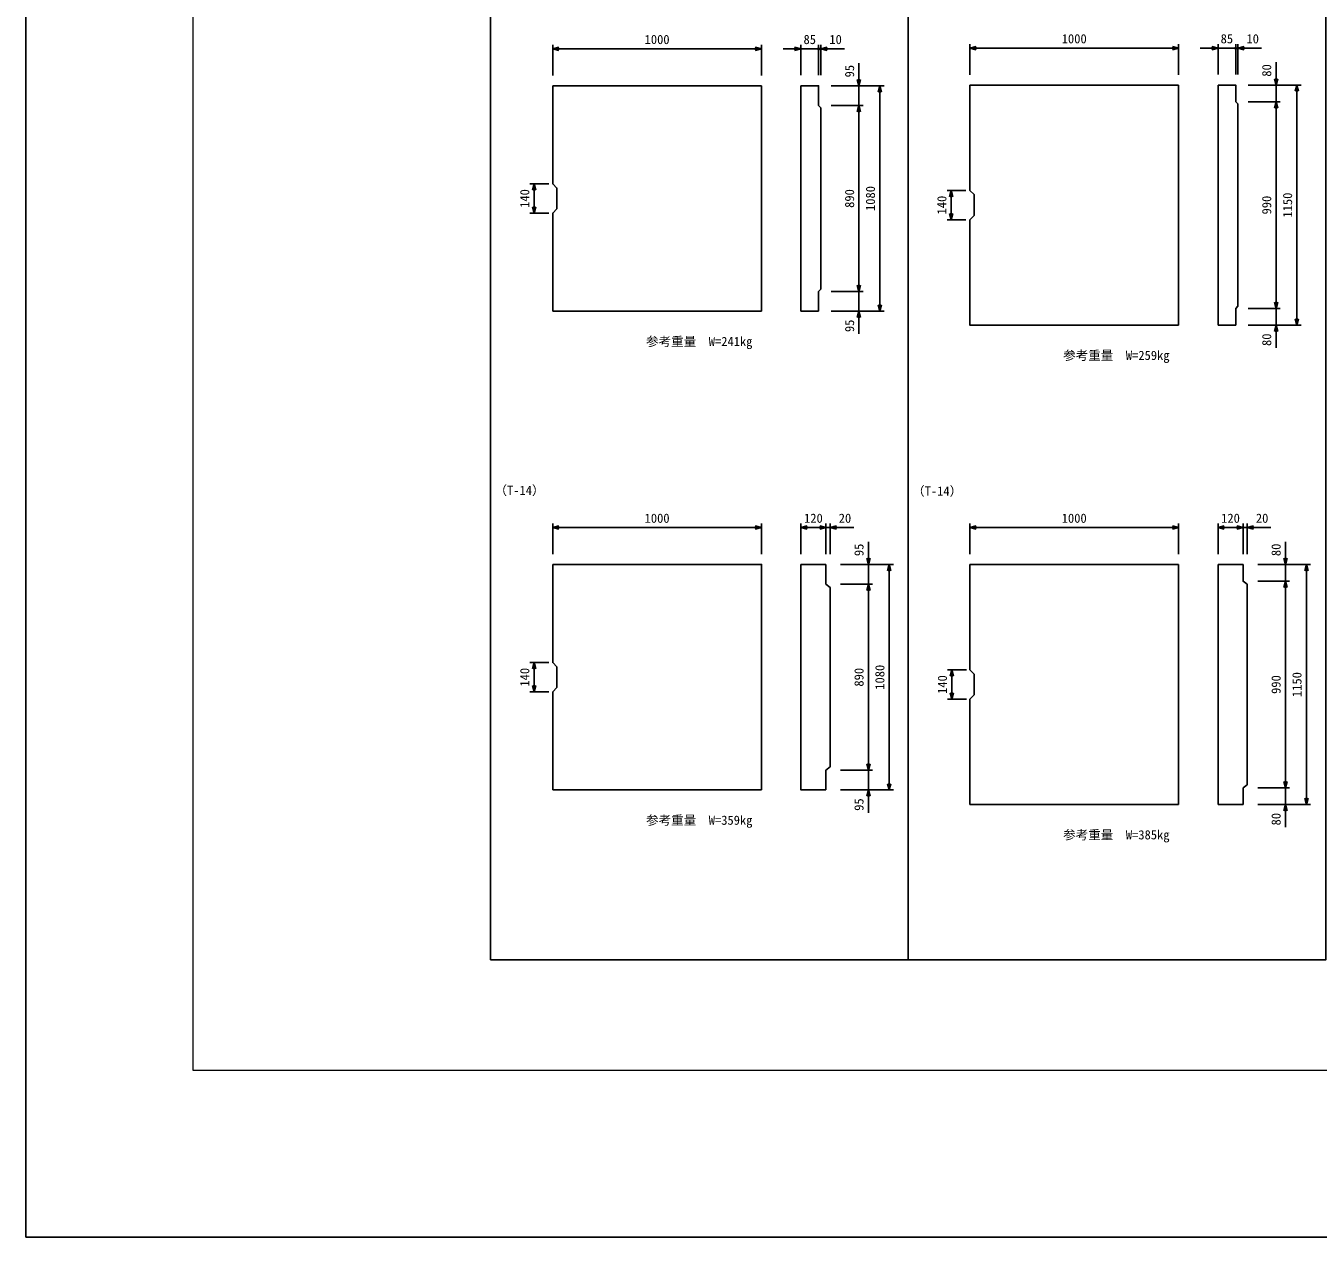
# Model space of a CAD drawing. Units: millimetres, scale not verified. Extents: x -33600 to 33600, y -11880 to 11880.
# Drawn here: x -33600 to -27411, y -11880 to -6078 of the extents above; entities that cross this region are included whole.
import ezdxf
from ezdxf.enums import TextEntityAlignment as Align

# ---------------------------------------------------------------- set-up
doc = ezdxf.new("R2010")
doc.units = ezdxf.units.MM
doc.header["$LTSCALE"] = 40
for name, color, linetype, lineweight in [('0-0_DIM', 7, 'Continuous', 25), ('0-1_Defpoints', 5, 'Continuous', 25), ('0-2_HATCH', 6, 'Continuous', 25), ('0-7_TXT', 7, 'Continuous', 25), ('0-8_WAKU', 3, 'Continuous', 13)]:
    doc.layers.add(name, color=color, linetype=linetype, lineweight=lineweight)
doc.styles.add('ＭＳ ゴシック', font='')
doc.styles.get('ＭＳ ゴシック').set_extended_font_data('MS Gothic')

msp = doc.modelspace()

# ---------------------------------------------------------------- linework, layer by layer
at = {"layer": '0-0_DIM'}
for p, q in [((-31076.89, -6168.19), (-31076.89, -6315.32)), ((-31076.89, -6188.19), (-30076.89, -6188.19)), ((-30076.89, -6168.19), (-30076.89, -6315.32)), ((-29888.3, -6188.19), (-29973.3, -6188.19)), ((-29888.3, -6168.19), (-29888.3, -6314.6)), ((-29888.3, -6188.19), (-29803.3, -6188.19)), ((-29803.3, -6168.19), (-29803.3, -6314.6)), ((-29803.3, -6188.19), (-29793.3, -6188.19)), ((-29793.3, -6168.19), (-29793.3, -6314.6)), ((-29679.77, -6188.19), (-29793.3, -6188.19)), ((-29079.36, -6164.77), (-29079.36, -6311.9)), ((-29079.36, -6184.77), (-28079.36, -6184.77)), ((-28079.36, -6164.77), (-28079.36, -6311.9)), ((-27890.76, -6184.77), (-27975.76, -6184.77)), ((-27890.76, -6164.77), (-27890.76, -6311.17)), ((-27890.76, -6184.77), (-27805.76, -6184.77)), ((-27805.76, -6164.77), (-27805.76, -6311.17)), ((-27805.76, -6184.77), (-27795.76, -6184.77)), ((-27795.76, -6164.77), (-27795.76, -6311.17)), ((-27682.24, -6184.77), (-27795.76, -6184.77)), ((-29610.22, -6255.87), (-29610.22, -6364.72)), ((-27612.69, -6252.45), (-27612.69, -6361.3)), ((-29490.22, -6364.72), (-29743.3, -6364.72)), ((-29610.22, -6459.72), (-29610.22, -6364.72)), ((-29510.22, -7444.72), (-29510.22, -6364.72)), ((-27492.69, -6361.3), (-27745.76, -6361.3)), ((-27612.69, -6441.3), (-27612.69, -6361.3)), ((-27512.69, -7511.3), (-27512.69, -6361.3)), ((-29590.22, -6459.72), (-29743.3, -6459.72)), ((-29610.22, -7349.72), (-29610.22, -6459.72)), ((-27592.69, -6441.3), (-27745.76, -6441.3)), ((-27612.69, -7431.3), (-27612.69, -6441.3)), ((-31185.89, -6834.72), (-31095.89, -6834.72)), ((-31165.89, -6834.72), (-31165.89, -6974.72)), ((-29188.36, -6866.3), (-29098.36, -6866.3)), ((-29168.36, -6866.3), (-29168.36, -7006.3)), ((-31185.89, -6974.72), (-31095.89, -6974.72)), ((-29188.36, -7006.3), (-29098.36, -7006.3)), ((-29590.22, -7349.72), (-29743.3, -7349.72)), ((-29610.22, -7349.72), (-29610.22, -7444.72)), ((-29490.22, -7444.72), (-29743.3, -7444.72)), ((-29610.22, -7553.57), (-29610.22, -7444.72)), ((-27592.69, -7431.3), (-27745.76, -7431.3)), ((-27612.69, -7431.3), (-27612.69, -7511.3)), ((-27492.69, -7511.3), (-27745.76, -7511.3)), ((-27612.69, -7620.15), (-27612.69, -7511.3)), ((-31076.89, -8461.35), (-31076.89, -8608.48)), ((-30076.89, -8461.35), (-30076.89, -8608.48)), ((-29888.3, -8461.35), (-29888.3, -8607.75)), ((-29768.3, -8461.35), (-29768.3, -8607.75)), ((-29748.3, -8461.35), (-29748.3, -8607.75)), ((-29079.36, -8461.35), (-29079.36, -8608.48)), ((-28079.36, -8461.35), (-28079.36, -8608.48)), ((-27890.77, -8461.35), (-27890.77, -8607.76)), ((-27770.77, -8461.35), (-27770.77, -8607.76)), ((-27750.77, -8461.35), (-27750.77, -8607.76)), ((-31076.89, -8481.35), (-30076.89, -8481.35)), ((-29888.3, -8481.35), (-29768.3, -8481.35)), ((-29768.3, -8481.35), (-29748.3, -8481.35)), ((-29634.77, -8481.35), (-29748.3, -8481.35)), ((-29079.36, -8481.35), (-28079.36, -8481.35)), ((-27890.77, -8481.35), (-27770.77, -8481.35)), ((-27770.77, -8481.35), (-27750.77, -8481.35)), ((-27637.24, -8481.35), (-27750.77, -8481.35)), ((-29565.22, -8549.03), (-29565.22, -8657.88)), ((-27567.69, -8549.03), (-27567.69, -8657.88)), ((-29445.22, -8657.88), (-29698.3, -8657.88)), ((-29565.22, -8752.88), (-29565.22, -8657.88)), ((-29465.22, -9737.88), (-29465.22, -8657.88)), ((-27447.69, -8657.88), (-27700.77, -8657.88)), ((-27567.69, -8737.88), (-27567.69, -8657.88)), ((-27467.69, -9807.88), (-27467.69, -8657.88)), ((-29545.22, -8752.88), (-29698.3, -8752.88)), ((-29565.22, -9642.88), (-29565.22, -8752.88)), ((-27547.69, -8737.88), (-27700.77, -8737.88)), ((-27567.69, -9727.88), (-27567.69, -8737.88)), ((-31185.89, -9127.88), (-31095.89, -9127.88)), ((-31165.89, -9127.88), (-31165.89, -9267.88)), ((-29185.89, -9162.88), (-29095.89, -9162.88)), ((-29165.89, -9162.88), (-29165.89, -9302.88)), ((-31185.89, -9267.88), (-31095.89, -9267.88)), ((-29185.89, -9302.88), (-29095.89, -9302.88)), ((-29545.22, -9642.88), (-29698.3, -9642.88)), ((-29565.22, -9642.88), (-29565.22, -9737.88)), ((-29445.22, -9737.88), (-29698.3, -9737.88)), ((-29565.22, -9846.73), (-29565.22, -9737.88)), ((-27547.69, -9727.88), (-27700.77, -9727.88)), ((-27567.69, -9727.88), (-27567.69, -9807.88)), ((-27447.69, -9807.88), (-27700.77, -9807.88)), ((-27567.69, -9916.73), (-27567.69, -9807.88))]:
    msp.add_line(p, q, dxfattribs=at)
for points in [[(-31046.89, -6180.15), (-31076.89, -6188.19), (-31046.89, -6196.23)], [(-30106.89, -6180.15), (-30076.89, -6188.19), (-30106.89, -6196.23)], [(-29918.3, -6196.23), (-29888.3, -6188.19), (-29918.3, -6180.15)], [(-29763.3, -6196.23), (-29793.3, -6188.19), (-29763.3, -6180.15)], [(-29049.36, -6176.73), (-29079.36, -6184.77), (-29049.36, -6192.81)], [(-28109.36, -6176.73), (-28079.36, -6184.77), (-28109.36, -6192.81)], [(-27920.76, -6192.81), (-27890.76, -6184.77), (-27920.76, -6176.73)], [(-27765.76, -6192.81), (-27795.76, -6184.77), (-27765.76, -6176.73)], [(-29618.26, -6334.72), (-29610.22, -6364.72), (-29602.18, -6334.72)], [(-29518.26, -6394.72), (-29510.22, -6364.72), (-29502.18, -6394.72)], [(-27620.73, -6331.3), (-27612.69, -6361.3), (-27604.65, -6331.3)], [(-27520.73, -6391.3), (-27512.69, -6361.3), (-27504.65, -6391.3)], [(-29618.26, -6489.72), (-29610.22, -6459.72), (-29602.18, -6489.72)], [(-27620.73, -6471.3), (-27612.69, -6441.3), (-27604.65, -6471.3)], [(-31173.93, -6864.72), (-31165.89, -6834.72), (-31157.85, -6864.72)], [(-29176.4, -6896.3), (-29168.36, -6866.3), (-29160.32, -6896.3)], [(-31173.93, -6944.72), (-31165.89, -6974.72), (-31157.85, -6944.72)], [(-29176.4, -6976.3), (-29168.36, -7006.3), (-29160.32, -6976.3)], [(-29618.26, -7319.72), (-29610.22, -7349.72), (-29602.18, -7319.72)], [(-29518.26, -7414.72), (-29510.22, -7444.72), (-29502.18, -7414.72)], [(-27620.73, -7401.3), (-27612.69, -7431.3), (-27604.65, -7401.3)], [(-29618.26, -7474.72), (-29610.22, -7444.72), (-29602.18, -7474.72)], [(-27520.73, -7481.3), (-27512.69, -7511.3), (-27504.65, -7481.3)], [(-27620.73, -7541.3), (-27612.69, -7511.3), (-27604.65, -7541.3)], [(-31046.89, -8473.31), (-31076.89, -8481.35), (-31046.89, -8489.39)], [(-30106.89, -8473.31), (-30076.89, -8481.35), (-30106.89, -8489.39)], [(-29858.3, -8489.39), (-29888.3, -8481.35), (-29858.3, -8473.31)], [(-29798.3, -8489.39), (-29768.3, -8481.35), (-29798.3, -8473.31)], [(-29718.3, -8489.39), (-29748.3, -8481.35), (-29718.3, -8473.31)], [(-29049.36, -8473.31), (-29079.36, -8481.35), (-29049.36, -8489.39)], [(-28109.36, -8473.31), (-28079.36, -8481.35), (-28109.36, -8489.39)], [(-27860.77, -8489.39), (-27890.77, -8481.35), (-27860.77, -8473.31)], [(-27800.77, -8489.39), (-27770.77, -8481.35), (-27800.77, -8473.31)], [(-27720.77, -8489.39), (-27750.77, -8481.35), (-27720.77, -8473.31)], [(-29573.26, -8627.88), (-29565.22, -8657.88), (-29557.18, -8627.88)], [(-29473.26, -8687.88), (-29465.22, -8657.88), (-29457.18, -8687.88)], [(-27575.73, -8627.88), (-27567.69, -8657.88), (-27559.65, -8627.88)], [(-27475.73, -8687.88), (-27467.69, -8657.88), (-27459.65, -8687.88)], [(-29573.26, -8782.88), (-29565.22, -8752.88), (-29557.18, -8782.88)], [(-27575.73, -8767.88), (-27567.69, -8737.88), (-27559.65, -8767.88)], [(-31173.93, -9157.88), (-31165.89, -9127.88), (-31157.85, -9157.88)], [(-29173.93, -9192.88), (-29165.89, -9162.88), (-29157.85, -9192.88)], [(-31173.93, -9237.88), (-31165.89, -9267.88), (-31157.85, -9237.88)], [(-29173.93, -9272.88), (-29165.89, -9302.88), (-29157.85, -9272.88)], [(-29573.26, -9612.88), (-29565.22, -9642.88), (-29557.18, -9612.88)], [(-29473.26, -9707.88), (-29465.22, -9737.88), (-29457.18, -9707.88)], [(-27575.73, -9697.88), (-27567.69, -9727.88), (-27559.65, -9697.88)], [(-29573.26, -9767.88), (-29565.22, -9737.88), (-29557.18, -9767.88)], [(-27475.73, -9777.88), (-27467.69, -9807.88), (-27459.65, -9777.88)], [(-27575.73, -9837.88), (-27567.69, -9807.88), (-27559.65, -9837.88)]]:
    msp.add_lwpolyline(points, dxfattribs=at)
for centre in [(-29803.3, -6188.19), (-27805.76, -6184.77)]:
    msp.add_circle(centre, 4, dxfattribs=at)
at = {"layer": '0-1_Defpoints'}
msp.add_lwpolyline([(-33600, -11880), (0, -11880), (0, 11880), (-33600, 11880)], close=True, dxfattribs=at)
at = {"layer": '0-2_HATCH'}
for p, q in [((-31076.89, -6364.72), (-30076.89, -6364.72)), ((-30076.89, -6364.72), (-30076.89, -7444.72)), ((-29888.3, -6364.72), (-29888.3, -7444.72)), ((-29079.36, -6361.3), (-28079.36, -6361.3)), ((-29079.36, -6361.3), (-29079.36, -6866.3)), ((-28079.36, -6361.3), (-28079.36, -7511.3)), ((-27890.76, -6361.3), (-27890.76, -7511.3)), ((-29793.3, -6469.72), (-29803.3, -6459.72)), ((-29793.3, -6469.72), (-29793.3, -7339.72)), ((-27795.76, -6451.3), (-27795.76, -7421.3)), ((-29079.36, -6866.3), (-29059.36, -6886.3)), ((-29803.3, -7349.72), (-29793.3, -7339.72)), ((-29803.3, -7349.72), (-29803.3, -7444.72)), ((-27805.76, -7431.3), (-27795.76, -7421.3)), ((-31076.89, -7444.72), (-30076.89, -7444.72)), ((-29888.3, -7444.72), (-29803.3, -7444.72)), ((-27805.76, -7431.3), (-27805.76, -7511.3)), ((-27890.76, -7511.3), (-27805.76, -7511.3)), ((-29888.3, -8657.88), (-29768.3, -8657.88)), ((-29768.3, -8657.88), (-29768.3, -8752.88)), ((-29079.36, -8657.88), (-29079.36, -9162.88)), ((-28079.36, -8657.88), (-29079.36, -8657.88)), ((-28079.36, -8657.88), (-28079.36, -9807.88)), ((-27890.77, -9807.88), (-27890.77, -8657.88)), ((-27770.77, -8657.88), (-27890.77, -8657.88)), ((-27750.77, -8752.88), (-27750.77, -9712.88)), ((-31056.89, -9147.88), (-31056.89, -9247.88)), ((-29079.36, -9162.88), (-29059.36, -9182.88)), ((-29059.36, -9182.88), (-29059.36, -9282.88)), ((-31056.89, -9247.88), (-31076.89, -9267.88)), ((-31076.89, -9267.88), (-31076.89, -9737.88)), ((-29059.36, -9282.88), (-29079.36, -9302.88)), ((-29079.36, -9302.88), (-29079.36, -9807.88)), ((-29768.3, -9642.88), (-29748.3, -9627.88)), ((-29768.3, -9642.88), (-29768.3, -9737.88)), ((-27770.77, -9727.88), (-27750.77, -9712.88)), ((-31076.89, -9737.88), (-30076.89, -9737.88)), ((-27770.77, -9727.88), (-27770.77, -9807.88)), ((-28079.36, -9807.88), (-29079.36, -9807.88)), ((-27770.77, -9807.88), (-27890.77, -9807.88))]:
    msp.add_line(p, q, dxfattribs=at)
for points in [[(-31076.89, -6364.72), (-31076.89, -6834.72), (-31056.89, -6854.72), (-31056.89, -6954.72)], [(-29888.3, -6364.72), (-29803.3, -6364.72), (-29803.3, -6459.72)], [(-27890.76, -6361.3), (-27805.76, -6361.3), (-27805.76, -6441.3), (-27795.76, -6451.3)], [(-29059.36, -6886.3), (-29059.36, -6986.3), (-29079.36, -7006.3)], [(-31056.89, -6954.72), (-31076.89, -6974.72), (-31076.89, -7444.72)], [(-29079.36, -7006.3), (-29079.36, -7511.3), (-28079.36, -7511.3)], [(-31076.89, -8657.88), (-31076.89, -9127.88), (-31056.89, -9147.88)], [(-31076.89, -8657.88), (-30076.89, -8657.88), (-30076.89, -9737.88)], [(-29888.3, -8657.88), (-29888.3, -9737.88), (-29768.3, -9737.88)], [(-27770.77, -8657.88), (-27770.77, -8737.88), (-27750.77, -8752.88)], [(-29768.3, -8752.88), (-29748.3, -8767.88), (-29748.3, -9627.88)]]:
    msp.add_lwpolyline(points, dxfattribs=at)
at = {"layer": '0-7_TXT'}
for points in [[(-31374.81, -10552.13), (-29374.81, -10552.13), (-29374.81, -5902.13), (-31374.81, -5902.13)], [(-29374.81, -10552.13), (-27374.81, -10552.13), (-27374.81, -5902.13), (-29374.81, -5902.13)]]:
    msp.add_lwpolyline(points, close=True, dxfattribs=at)
at = {"layer": '0-8_WAKU'}
msp.add_lwpolyline([(-32800, -11080), (-800, -11080), (-800, 11080), (-32800, 11080)], close=True, dxfattribs=at)

# ---------------------------------------------------------------- texts
at = {"layer": '0-0_DIM', "style": 'ＭＳ ゴシック'}
for s, p in [('1000', (-30636.89, -6178.19)), ('85', (-29875.8, -6178.19)), ('10', (-29752.13, -6178.19)), ('1000', (-28639.36, -6174.77)), ('85', (-27878.26, -6174.77)), ('10', (-27754.6, -6174.77)), ('参考重量\u3000W=241kg', (-30629.81, -7624.72)), ('参考重量\u3000W=259kg', (-28632.28, -7691.3)), ('（T-14）', (-31355.79, -8337.98)), ('（T-14）', (-29355.79, -8341.4)), ('1000', (-30636.89, -8471.35)), ('120', (-29873.3, -8471.35)), ('20', (-29707.13, -8471.35)), ('1000', (-28639.36, -8471.35)), ('120', (-27875.77, -8471.35)), ('20', (-27709.6, -8471.35)), ('参考重量\u3000W=359kg', (-30629.81, -9917.88)), ('参考重量\u3000W=385kg', (-28632.28, -9987.88))]:
    msp.add_text(s, height=43.99, dxfattribs=at).set_placement(p, align=Align.BOTTOM_LEFT)
for s, p in [('95', (-29620.22, -6324.72)), ('80', (-27622.69, -6321.3)), ('140', (-31175.89, -6949.72)), ('890', (-29620.22, -6949.72)), ('1080', (-29520.22, -6964.72)), ('140', (-29178.36, -6981.3)), ('990', (-27622.69, -6981.3)), ('1150', (-27522.69, -6996.3)), ('95', (-29620.22, -7544.72)), ('80', (-27622.69, -7611.3)), ('95', (-29575.22, -8617.88)), ('80', (-27577.69, -8617.88)), ('140', (-31175.89, -9242.88)), ('890', (-29575.22, -9242.88)), ('1080', (-29475.22, -9257.88)), ('140', (-29175.89, -9277.88)), ('990', (-27577.69, -9277.88)), ('1150', (-27477.69, -9292.88)), ('95', (-29575.22, -9837.88)), ('80', (-27577.69, -9907.88))]:
    msp.add_text(s, height=43.99, rotation=90, dxfattribs=at).set_placement(p, align=Align.BOTTOM_LEFT)

doc.saveas('drawing.dxf')
